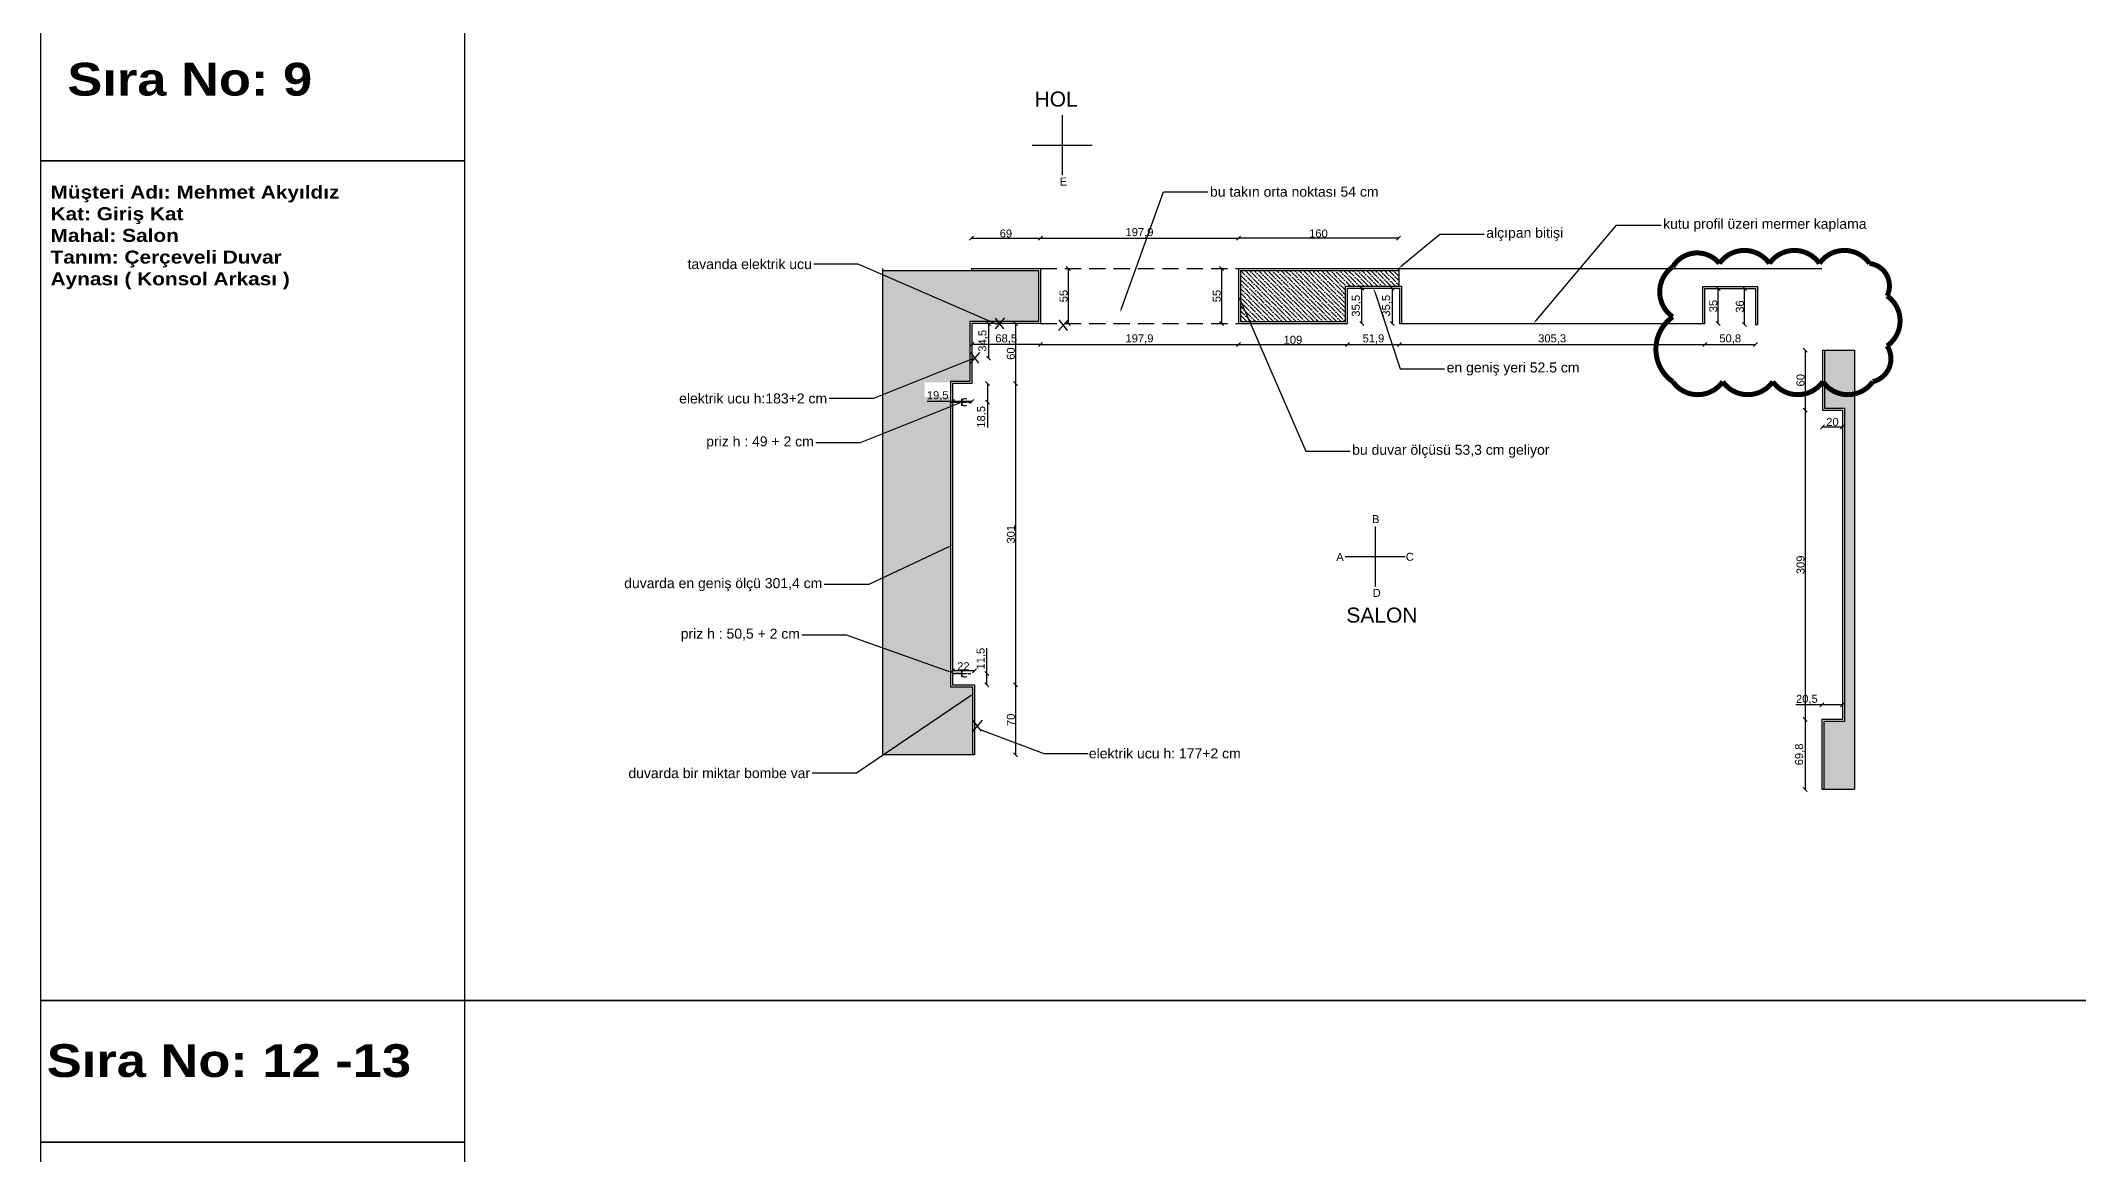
# Model space of a CAD drawing. Header units: millimetres. Extents: x -1860 to 15304, y 307 to 22353.
# Drawn here: x 3092 to 5129, y 12902 to 14015 of the extents above; entities that cross this region are included whole.
import ezdxf
from ezdxf import colors
from ezdxf.entities.mleader import LeaderData, LeaderLine
from ezdxf.math import Vec2, Vec3

# ---------------------------------------------------------------- set-up
doc = ezdxf.new("R2010")
doc.units = ezdxf.units.MM
doc.linetypes.add('( Hidden )', pattern=[0.375, 0.25, -0.125])
doc.linetypes.add('CENTER', pattern=[50.8, 31.75, -6.35, 6.35, -6.35])
doc.layers.add('0_Toner_Axis', color=8, linetype='CENTER')
doc.layers.add('5_Toner_Electrical', color=133, linetype='Continuous')
doc.layers.add('çerçeve', color=40, linetype='Continuous', lineweight=40)
doc.styles.get("Standard").update_dxf_attribs({"font": 'arial.ttf'})
doc.dimstyles.new('ISO-25', dxfattribs={"dimtxt": 8, "dimasz": 3, "dimexe": 1.25, "dimexo": 0.625, "dimtad": 1, "dimtxsty": 'Standard', "dimblk": 'OBLIQUE', "dimcen": 2.5, "dimse1": 1, "dimse2": 1, "dimadec": 0, "dimazin": 0, "dimtfac": 1, "dimtmove": 0, "dimatfit": 3, "dimldrblk": 'OBLIQUE', "dimfxl": 1, "dimarcsym": 0})

# ---------------------------------------------------------------- blocks, each defined once
blk = doc.blocks.new('_Oblique')
at = {"color": 0, "linetype": 'ByBlock', "lineweight": -2}
blk.add_line((-0.5, -0.5), (0.5, 0.5), dxfattribs=at)
blk = doc.blocks.new('*D89')
at = {"color": 1, "lineweight": -2, "transparency": 16777216}
blk.add_line((7272.3, 10343.4), (7341.3, 10343.4), dxfattribs=at)
at = {"layer": 'Defpoints', "color": 0, "transparency": 16777216}
for p in [(7341.3, 10343.4), (7272.3, 10313.1), (7341.3, 10313.1)]:
    blk.add_point(p, dxfattribs=at)
at = {"color": 1, "lineweight": -2, "transparency": 16777216, "xscale": 4, "yscale": 4, "zscale": 4, "rotation": 180}
blk.add_blockref('_Oblique', (7272.3, 10343.4), dxfattribs=at)
at = {"color": 1, "lineweight": -2, "transparency": 16777216, "xscale": 4, "yscale": 4, "zscale": 4}
blk.add_blockref('_Oblique', (7341.3, 10343.4), dxfattribs=at)
at = {"color": 1, "transparency": 16777216, "insert": (7306.8, 10348.1), "char_height": 8, "attachment_point": 5}
blk.add_mtext('69', dxfattribs=at)
blk = doc.blocks.new('*D90')
at = {"color": 1, "lineweight": -2, "transparency": 16777216}
blk.add_line((7369.2, 10313.1), (7369.2, 10258.1), dxfattribs=at)
at = {"layer": 'Defpoints', "color": 0, "transparency": 16777216}
for p in [(7341.3, 10313.1), (7341.3, 10258.1), (7369.2, 10258.1)]:
    blk.add_point(p, dxfattribs=at)
at = {"color": 1, "lineweight": -2, "transparency": 16777216, "xscale": 4, "yscale": 4, "zscale": 4}
for p, rotation in [((7369.2, 10313.1), 90), ((7369.2, 10258.1), 270)]:
    blk.add_blockref('_Oblique', p, dxfattribs=dict(at, rotation=rotation))
at = {"color": 1, "transparency": 16777216, "insert": (7364.5, 10285.6), "char_height": 8, "attachment_point": 5, "rotation": 90}
blk.add_mtext('55', dxfattribs=at)
blk = doc.blocks.new('*D91')
at = {"color": 1, "lineweight": -2, "transparency": 16777216}
blk.add_line((7341.3, 10237.2), (7272.8, 10237.2), dxfattribs=at)
at = {"layer": 'Defpoints', "color": 0, "transparency": 16777216}
for p in [(7272.8, 10258.1), (7341.3, 10258.1), (7272.8, 10237.2)]:
    blk.add_point(p, dxfattribs=at)
at = {"color": 1, "lineweight": -2, "transparency": 16777216, "xscale": 4, "yscale": 4, "zscale": 4, "rotation": 180}
blk.add_blockref('_Oblique', (7272.8, 10237.2), dxfattribs=at)
at = {"color": 1, "lineweight": -2, "transparency": 16777216, "xscale": 4, "yscale": 4, "zscale": 4}
blk.add_blockref('_Oblique', (7341.3, 10237.2), dxfattribs=at)
at = {"color": 1, "transparency": 16777216, "insert": (7307.1, 10242.6), "char_height": 8, "attachment_point": 5}
blk.add_mtext('68,5', dxfattribs=at)
blk = doc.blocks.new('*D92')
at = {"color": 1, "lineweight": -2, "transparency": 16777216}
blk.add_line((7316.5, 10258.1), (7316.5, 10198.1), dxfattribs=at)
at = {"layer": 'Defpoints', "color": 0, "transparency": 16777216}
for p in [(7295.1, 10258.1), (7272.8, 10198.1), (7316.5, 10198.1)]:
    blk.add_point(p, dxfattribs=at)
at = {"color": 1, "lineweight": -2, "transparency": 16777216, "xscale": 4, "yscale": 4, "zscale": 4}
for p, rotation in [((7316.5, 10258.1), 90), ((7316.5, 10198.1), 270)]:
    blk.add_blockref('_Oblique', p, dxfattribs=dict(at, rotation=rotation))
at = {"color": 1, "transparency": 16777216, "insert": (7311.8, 10228.1), "char_height": 8, "attachment_point": 5, "rotation": 90}
blk.add_mtext('60', dxfattribs=at)
blk = doc.blocks.new('*D93')
at = {"color": 1, "lineweight": -2, "transparency": 16777216}
for p, q in [((7253.3, 10180.4), (7228, 10180.4)), ((7272.8, 10180.4), (7253.3, 10180.4))]:
    blk.add_line(p, q, dxfattribs=at)
at = {"layer": 'Defpoints', "color": 0, "transparency": 16777216}
for p in [(7272.8, 10214.6), (7253.3, 10198.1), (7253.3, 10180.4)]:
    blk.add_point(p, dxfattribs=at)
at = {"color": 1, "lineweight": -2, "transparency": 16777216, "xscale": 4, "yscale": 4, "zscale": 4, "rotation": 180}
blk.add_blockref('_Oblique', (7253.3, 10180.4), dxfattribs=at)
at = {"color": 1, "lineweight": -2, "transparency": 16777216, "xscale": 4, "yscale": 4, "zscale": 4}
blk.add_blockref('_Oblique', (7272.8, 10180.4), dxfattribs=at)
at = {"color": 1, "transparency": 16777216, "insert": (7238.6, 10185.8), "char_height": 8, "attachment_point": 5}
blk.add_mtext('19,5', dxfattribs=at)
blk = doc.blocks.new('*D94')
at = {"color": 1, "lineweight": -2, "transparency": 16777216}
blk.add_line((7316.5, 10198.1), (7316.5, 9897.1), dxfattribs=at)
at = {"layer": 'Defpoints', "color": 0, "transparency": 16777216}
for p in [(7275.6, 10198.1), (7253.3, 9897.1), (7316.5, 9897.1)]:
    blk.add_point(p, dxfattribs=at)
at = {"color": 1, "lineweight": -2, "transparency": 16777216, "xscale": 4, "yscale": 4, "zscale": 4}
for p, rotation in [((7316.5, 10198.1), 90), ((7316.5, 9897.1), 270)]:
    blk.add_blockref('_Oblique', p, dxfattribs=dict(at, rotation=rotation))
at = {"color": 1, "transparency": 16777216, "insert": (7311.8, 10047.6), "char_height": 8, "attachment_point": 5, "rotation": 90}
blk.add_mtext('301', dxfattribs=at)
blk = doc.blocks.new('*D95')
at = {"color": 1, "lineweight": -2, "transparency": 16777216}
blk.add_line((7275.3, 9911.1), (7253.3, 9911.1), dxfattribs=at)
at = {"layer": 'Defpoints', "color": 0, "transparency": 16777216}
for p in [(7253.3, 9911.1), (7253.3, 9897.1), (7275.3, 9897.1)]:
    blk.add_point(p, dxfattribs=at)
at = {"color": 1, "lineweight": -2, "transparency": 16777216, "xscale": 4, "yscale": 4, "zscale": 4, "rotation": 180}
blk.add_blockref('_Oblique', (7253.3, 9911.1), dxfattribs=at)
at = {"color": 1, "lineweight": -2, "transparency": 16777216, "xscale": 4, "yscale": 4, "zscale": 4}
blk.add_blockref('_Oblique', (7275.3, 9911.1), dxfattribs=at)
at = {"color": 1, "transparency": 16777216, "insert": (7264.3, 9915.7), "char_height": 8, "attachment_point": 5}
blk.add_mtext('22', dxfattribs=at)
blk = doc.blocks.new('*D96')
at = {"color": 1, "lineweight": -2, "transparency": 16777216}
blk.add_line((7316.5, 9897.1), (7316.5, 9827.1), dxfattribs=at)
at = {"layer": 'Defpoints', "color": 0, "transparency": 16777216}
for p in [(7297.6, 9897.1), (7275.3, 9827.1), (7316.5, 9827.1)]:
    blk.add_point(p, dxfattribs=at)
at = {"color": 1, "lineweight": -2, "transparency": 16777216, "xscale": 4, "yscale": 4, "zscale": 4}
for p, rotation in [((7316.5, 9897.1), 90), ((7316.5, 9827.1), 270)]:
    blk.add_blockref('_Oblique', p, dxfattribs=dict(at, rotation=rotation))
at = {"color": 1, "transparency": 16777216, "insert": (7311.8, 9862.1), "char_height": 8, "attachment_point": 5, "rotation": 90}
blk.add_mtext('70', dxfattribs=at)
blk = doc.blocks.new('*D74')
at = {"color": 1, "lineweight": -2, "transparency": 16777216}
blk.add_line((7699.2, 10343.4), (7539.2, 10343.4), dxfattribs=at)
at = {"layer": 'Defpoints', "color": 0, "transparency": 16777216}
for p in [(7539.2, 10343.4), (7539.2, 10309.3), (7699.2, 10309.3)]:
    blk.add_point(p, dxfattribs=at)
at = {"color": 1, "lineweight": -2, "transparency": 16777216, "xscale": 4, "yscale": 4, "zscale": 4, "rotation": 180}
blk.add_blockref('_Oblique', (7539.2, 10343.4), dxfattribs=at)
at = {"color": 1, "lineweight": -2, "transparency": 16777216, "xscale": 4, "yscale": 4, "zscale": 4}
blk.add_blockref('_Oblique', (7699.2, 10343.4), dxfattribs=at)
at = {"color": 1, "transparency": 16777216, "insert": (7619.2, 10348.1), "char_height": 8, "attachment_point": 5}
blk.add_mtext('160', dxfattribs=at)
blk = doc.blocks.new('*D97')
at = {"color": 1, "lineweight": -2, "transparency": 16777216}
blk.add_line((7522.2, 10313.1), (7522.2, 10258.1), dxfattribs=at)
at = {"layer": 'Defpoints', "color": 0, "transparency": 16777216}
for p in [(7539.2, 10313.1), (7522.2, 10258.1), (7539.2, 10258.1)]:
    blk.add_point(p, dxfattribs=at)
at = {"color": 1, "lineweight": -2, "transparency": 16777216, "xscale": 4, "yscale": 4, "zscale": 4}
for p, rotation in [((7522.2, 10313.1), 90), ((7522.2, 10258.1), 270)]:
    blk.add_blockref('_Oblique', p, dxfattribs=dict(at, rotation=rotation))
at = {"color": 1, "transparency": 16777216, "insert": (7517.5, 10285.6), "char_height": 8, "attachment_point": 5, "rotation": 90}
blk.add_mtext('55', dxfattribs=at)
blk = doc.blocks.new('*D75')
at = {"color": 1, "lineweight": -2, "transparency": 16777216}
blk.add_line((7539.2, 10237.2), (7648.2, 10237.2), dxfattribs=at)
at = {"layer": 'Defpoints', "color": 0, "transparency": 16777216}
for p in [(7539.2, 10283.8), (7648.2, 10283.8), (7648.2, 10237.2)]:
    blk.add_point(p, dxfattribs=at)
at = {"color": 1, "lineweight": -2, "transparency": 16777216, "xscale": 4, "yscale": 4, "zscale": 4, "rotation": 180}
blk.add_blockref('_Oblique', (7539.2, 10237.2), dxfattribs=at)
at = {"color": 1, "lineweight": -2, "transparency": 16777216, "xscale": 4, "yscale": 4, "zscale": 4}
blk.add_blockref('_Oblique', (7648.2, 10237.2), dxfattribs=at)
at = {"color": 1, "transparency": 16777216, "insert": (7593.7, 10241.9), "char_height": 8, "attachment_point": 5}
blk.add_mtext('109', dxfattribs=at)
blk = doc.blocks.new('*D98')
at = {"color": 1, "lineweight": -2, "transparency": 16777216}
blk.add_line((7662.7, 10258.1), (7662.7, 10293.6), dxfattribs=at)
at = {"layer": 'Defpoints', "color": 0, "transparency": 16777216}
for p in [(7648.2, 10293.6), (7662.7, 10293.6), (7648.2, 10258.1)]:
    blk.add_point(p, dxfattribs=at)
at = {"color": 1, "lineweight": -2, "transparency": 16777216, "xscale": 4, "yscale": 4, "zscale": 4}
for p, rotation in [((7662.7, 10293.6), 90), ((7662.7, 10258.1), 270)]:
    blk.add_blockref('_Oblique', p, dxfattribs=dict(at, rotation=rotation))
at = {"color": 1, "transparency": 16777216, "insert": (7657.3, 10275.9), "char_height": 8, "attachment_point": 5, "rotation": 90}
blk.add_mtext('35,5', dxfattribs=at)
blk = doc.blocks.new('*D76')
at = {"color": 1, "lineweight": -2, "transparency": 16777216}
blk.add_line((7648.2, 10237.2), (7700.1, 10237.2), dxfattribs=at)
at = {"layer": 'Defpoints', "color": 0, "transparency": 16777216}
for p in [(7648.2, 10265.7), (7700.1, 10265.7), (7700.1, 10237.2)]:
    blk.add_point(p, dxfattribs=at)
at = {"color": 1, "lineweight": -2, "transparency": 16777216, "xscale": 4, "yscale": 4, "zscale": 4, "rotation": 180}
blk.add_blockref('_Oblique', (7648.2, 10237.2), dxfattribs=at)
at = {"color": 1, "lineweight": -2, "transparency": 16777216, "xscale": 4, "yscale": 4, "zscale": 4}
blk.add_blockref('_Oblique', (7700.1, 10237.2), dxfattribs=at)
at = {"color": 1, "transparency": 16777216, "insert": (7674.2, 10242.6), "char_height": 8, "attachment_point": 5}
blk.add_mtext('51,9', dxfattribs=at)
blk = doc.blocks.new('*D99')
at = {"color": 1, "lineweight": -2, "transparency": 16777216}
blk.add_line((7693, 10293.6), (7693, 10258.1), dxfattribs=at)
at = {"layer": 'Defpoints', "color": 0, "transparency": 16777216}
for p in [(7700.1, 10293.6), (7693, 10258.1), (7700.1, 10258.1)]:
    blk.add_point(p, dxfattribs=at)
at = {"color": 1, "lineweight": -2, "transparency": 16777216, "xscale": 4, "yscale": 4, "zscale": 4}
for p, rotation in [((7693, 10293.6), 90), ((7693, 10258.1), 270)]:
    blk.add_blockref('_Oblique', p, dxfattribs=dict(at, rotation=rotation))
at = {"color": 1, "transparency": 16777216, "insert": (7687.6, 10275.9), "char_height": 8, "attachment_point": 5, "rotation": 90}
blk.add_mtext('35,5', dxfattribs=at)
blk = doc.blocks.new('*D77')
at = {"color": 1, "lineweight": -2, "transparency": 16777216}
blk.add_line((7700.1, 10237.2), (8005.4, 10237.2), dxfattribs=at)
at = {"layer": 'Defpoints', "color": 0, "transparency": 16777216}
for p in [(7700.1, 10283.8), (8005.4, 10283.8), (8005.4, 10237.2)]:
    blk.add_point(p, dxfattribs=at)
at = {"color": 1, "lineweight": -2, "transparency": 16777216, "xscale": 4, "yscale": 4, "zscale": 4, "rotation": 180}
blk.add_blockref('_Oblique', (7700.1, 10237.2), dxfattribs=at)
at = {"color": 1, "lineweight": -2, "transparency": 16777216, "xscale": 4, "yscale": 4, "zscale": 4}
blk.add_blockref('_Oblique', (8005.4, 10237.2), dxfattribs=at)
at = {"color": 1, "transparency": 16777216, "insert": (7852.8, 10242.6), "char_height": 8, "attachment_point": 5}
blk.add_mtext('305,3', dxfattribs=at)
blk = doc.blocks.new('*D78')
at = {"color": 1, "lineweight": -2, "transparency": 16777216}
blk.add_line((8005.4, 10237.2), (8056.2, 10237.2), dxfattribs=at)
at = {"layer": 'Defpoints', "color": 0, "transparency": 16777216}
for p in [(8005.4, 10283.8), (8056.2, 10282.8), (8056.2, 10237.2)]:
    blk.add_point(p, dxfattribs=at)
at = {"color": 1, "lineweight": -2, "transparency": 16777216, "xscale": 4, "yscale": 4, "zscale": 4, "rotation": 180}
blk.add_blockref('_Oblique', (8005.4, 10237.2), dxfattribs=at)
at = {"color": 1, "lineweight": -2, "transparency": 16777216, "xscale": 4, "yscale": 4, "zscale": 4}
blk.add_blockref('_Oblique', (8056.2, 10237.2), dxfattribs=at)
at = {"color": 1, "transparency": 16777216, "insert": (8030.8, 10242.6), "char_height": 8, "attachment_point": 5}
blk.add_mtext('50,8', dxfattribs=at)
blk = doc.blocks.new('*D100')
at = {"color": 1, "lineweight": -2, "transparency": 16777216}
blk.add_line((8018.6, 10258.1), (8018.6, 10293.1), dxfattribs=at)
at = {"layer": 'Defpoints', "color": 0, "transparency": 16777216}
for p in [(8005.4, 10293.1), (8018.6, 10293.1), (8005.4, 10258.1)]:
    blk.add_point(p, dxfattribs=at)
at = {"color": 1, "lineweight": -2, "transparency": 16777216, "xscale": 4, "yscale": 4, "zscale": 4}
for p, rotation in [((8018.6, 10293.1), 90), ((8018.6, 10258.1), 270)]:
    blk.add_blockref('_Oblique', p, dxfattribs=dict(at, rotation=rotation))
at = {"color": 1, "transparency": 16777216, "insert": (8013.9, 10275.6), "char_height": 8, "attachment_point": 5, "rotation": 90}
blk.add_mtext('35', dxfattribs=at)
blk = doc.blocks.new('*D101')
at = {"color": 1, "lineweight": -2, "transparency": 16777216}
blk.add_line((8045.2, 10257.1), (8045.2, 10293.1), dxfattribs=at)
at = {"layer": 'Defpoints', "color": 0, "transparency": 16777216}
for p in [(8045.2, 10293.1), (8056.2, 10293.1), (8056.2, 10257.1)]:
    blk.add_point(p, dxfattribs=at)
at = {"color": 1, "lineweight": -2, "transparency": 16777216, "xscale": 4, "yscale": 4, "zscale": 4}
for p, rotation in [((8045.2, 10293.1), 90), ((8045.2, 10257.1), 270)]:
    blk.add_blockref('_Oblique', p, dxfattribs=dict(at, rotation=rotation))
at = {"color": 1, "transparency": 16777216, "insert": (8040.4, 10275.1), "char_height": 8, "attachment_point": 5, "rotation": 90}
blk.add_mtext('36', dxfattribs=at)
blk = doc.blocks.new('*D82')
at = {"color": 1, "lineweight": -2, "transparency": 16777216}
blk.add_line((8105.8, 10231.5), (8105.8, 10171.5), dxfattribs=at)
at = {"layer": 'Defpoints', "color": 0, "transparency": 16777216}
for p in [(8123, 10231.5), (8105.8, 10171.5), (8123, 10171.5)]:
    blk.add_point(p, dxfattribs=at)
at = {"color": 1, "lineweight": -2, "transparency": 16777216, "xscale": 4, "yscale": 4, "zscale": 4}
for p, rotation in [((8105.8, 10231.5), 90), ((8105.8, 10171.5), 270)]:
    blk.add_blockref('_Oblique', p, dxfattribs=dict(at, rotation=rotation))
at = {"color": 1, "transparency": 16777216, "insert": (8101.1, 10201.5), "char_height": 8, "attachment_point": 5, "rotation": 90}
blk.add_mtext('60', dxfattribs=at)
blk = doc.blocks.new('*D83')
at = {"color": 1, "lineweight": -2, "transparency": 16777216}
blk.add_line((8105.8, 10171.5), (8105.8, 9862.5), dxfattribs=at)
at = {"layer": 'Defpoints', "color": 0, "transparency": 16777216}
for p in [(8123, 10171.5), (8105.8, 9862.5), (8122.5, 9862.5)]:
    blk.add_point(p, dxfattribs=at)
at = {"color": 1, "lineweight": -2, "transparency": 16777216, "xscale": 4, "yscale": 4, "zscale": 4}
for p, rotation in [((8105.8, 10171.5), 90), ((8105.8, 9862.5), 270)]:
    blk.add_blockref('_Oblique', p, dxfattribs=dict(at, rotation=rotation))
at = {"color": 1, "transparency": 16777216, "insert": (8101.1, 10017), "char_height": 8, "attachment_point": 5, "rotation": 90}
blk.add_mtext('309', dxfattribs=at)
blk = doc.blocks.new('*D84')
at = {"color": 1, "lineweight": -2, "transparency": 16777216}
blk.add_line((8105.8, 9862.5), (8105.8, 9792.7), dxfattribs=at)
at = {"layer": 'Defpoints', "color": 0, "transparency": 16777216}
for p in [(8122.5, 9862.5), (8105.8, 9792.7), (8122.5, 9792.7)]:
    blk.add_point(p, dxfattribs=at)
at = {"color": 1, "lineweight": -2, "transparency": 16777216, "xscale": 4, "yscale": 4, "zscale": 4}
for p, rotation in [((8105.8, 9862.5), 90), ((8105.8, 9792.7), 270)]:
    blk.add_blockref('_Oblique', p, dxfattribs=dict(at, rotation=rotation))
at = {"color": 1, "transparency": 16777216, "insert": (8100.4, 9827.6), "char_height": 8, "attachment_point": 5, "rotation": 90}
blk.add_mtext('69,8', dxfattribs=at)
blk = doc.blocks.new('*D85')
at = {"color": 1, "lineweight": -2, "transparency": 16777216}
blk.add_line((7341.3, 10237.2), (7539.2, 10237.2), dxfattribs=at)
at = {"layer": 'Defpoints', "color": 0, "transparency": 16777216}
for p in [(7341.3, 10260.1), (7539.2, 10260.1), (7539.2, 10237.2)]:
    blk.add_point(p, dxfattribs=at)
at = {"color": 1, "lineweight": -2, "transparency": 16777216, "xscale": 4, "yscale": 4, "zscale": 4, "rotation": 180}
blk.add_blockref('_Oblique', (7341.3, 10237.2), dxfattribs=at)
at = {"color": 1, "lineweight": -2, "transparency": 16777216, "xscale": 4, "yscale": 4, "zscale": 4}
blk.add_blockref('_Oblique', (7539.2, 10237.2), dxfattribs=at)
at = {"color": 1, "transparency": 16777216, "insert": (7440.3, 10242.6), "char_height": 8, "attachment_point": 5}
blk.add_mtext('197,9', dxfattribs=at)
blk = doc.blocks.new('*D86')
at = {"color": 1, "lineweight": -2, "transparency": 16777216}
blk.add_line((7341.3, 10343.4), (7539.2, 10343.4), dxfattribs=at)
at = {"layer": 'Defpoints', "color": 0, "transparency": 16777216}
for p in [(7539.2, 10343.4), (7341.3, 10313.1), (7539.2, 10313.1)]:
    blk.add_point(p, dxfattribs=at)
at = {"color": 1, "lineweight": -2, "transparency": 16777216, "xscale": 4, "yscale": 4, "zscale": 4, "rotation": 180}
blk.add_blockref('_Oblique', (7341.3, 10343.4), dxfattribs=at)
at = {"color": 1, "lineweight": -2, "transparency": 16777216, "xscale": 4, "yscale": 4, "zscale": 4}
blk.add_blockref('_Oblique', (7539.2, 10343.4), dxfattribs=at)
at = {"color": 1, "transparency": 16777216, "insert": (7440.3, 10348.8), "char_height": 8, "attachment_point": 5}
blk.add_mtext('197,9', dxfattribs=at)
blk = doc.blocks.new('*D87')
at = {"color": 1, "lineweight": -2, "transparency": 16777216}
blk.add_line((8123, 10155.1), (8143, 10155.1), dxfattribs=at)
at = {"layer": 'Defpoints', "color": 0, "transparency": 16777216}
for p in [(8123, 10171.5), (8143, 10171.5), (8143, 10155.1)]:
    blk.add_point(p, dxfattribs=at)
at = {"color": 1, "lineweight": -2, "transparency": 16777216, "xscale": 4, "yscale": 4, "zscale": 4, "rotation": 180}
blk.add_blockref('_Oblique', (8123, 10155.1), dxfattribs=at)
at = {"color": 1, "lineweight": -2, "transparency": 16777216, "xscale": 4, "yscale": 4, "zscale": 4}
blk.add_blockref('_Oblique', (8143, 10155.1), dxfattribs=at)
at = {"color": 1, "transparency": 16777216, "insert": (8133, 10159.8), "char_height": 8, "attachment_point": 5}
blk.add_mtext('20', dxfattribs=at)
blk = doc.blocks.new('*D88')
at = {"color": 1, "lineweight": -2, "transparency": 16777216}
for p, q in [((8122.5, 9877), (8096.3, 9877)), ((8143, 9877), (8122.5, 9877))]:
    blk.add_line(p, q, dxfattribs=at)
at = {"layer": 'Defpoints', "color": 0, "transparency": 16777216}
for p in [(8122.5, 9877), (8122.5, 9862.5), (8143, 9862.5)]:
    blk.add_point(p, dxfattribs=at)
at = {"color": 1, "lineweight": -2, "transparency": 16777216, "xscale": 4, "yscale": 4, "zscale": 4, "rotation": 180}
blk.add_blockref('_Oblique', (8122.5, 9877), dxfattribs=at)
at = {"color": 1, "lineweight": -2, "transparency": 16777216, "xscale": 4, "yscale": 4, "zscale": 4}
blk.add_blockref('_Oblique', (8143, 9877), dxfattribs=at)
at = {"color": 1, "transparency": 16777216, "insert": (8107.4, 9882.4), "char_height": 8, "attachment_point": 5}
blk.add_mtext('20,5', dxfattribs=at)
blk = doc.blocks.new('*D79')
at = {"color": 1, "lineweight": -2, "transparency": 16777216}
for p, q in [((7287.6, 9908.6), (7287.6, 9933.9)), ((7287.6, 9897.1), (7287.6, 9908.6))]:
    blk.add_line(p, q, dxfattribs=at)
at = {"layer": 'Defpoints', "color": 0, "transparency": 16777216}
for p in [(7253.3, 9908.6), (7287.6, 9908.6), (7253.3, 9897.1)]:
    blk.add_point(p, dxfattribs=at)
at = {"color": 1, "lineweight": -2, "transparency": 16777216, "xscale": 4, "yscale": 4, "zscale": 4}
for p, rotation in [((7287.6, 9908.6), 90), ((7287.6, 9897.1), 270)]:
    blk.add_blockref('_Oblique', p, dxfattribs=dict(at, rotation=rotation))
at = {"color": 1, "transparency": 16777216, "insert": (7282.2, 9923.3), "char_height": 8, "attachment_point": 5, "rotation": 90}
blk.add_mtext('11,5', dxfattribs=at)
blk = doc.blocks.new('*D80')
at = {"color": 1, "lineweight": -2, "transparency": 16777216}
for p, q in [((7288.3, 10198.1), (7288.3, 10179.6)), ((7288.3, 10179.6), (7288.3, 10154.3))]:
    blk.add_line(p, q, dxfattribs=at)
at = {"layer": 'Defpoints', "color": 0, "transparency": 16777216}
for p in [(7253.3, 10198.1), (7253.3, 10179.6), (7288.3, 10179.6)]:
    blk.add_point(p, dxfattribs=at)
at = {"color": 1, "lineweight": -2, "transparency": 16777216, "xscale": 4, "yscale": 4, "zscale": 4}
for p, rotation in [((7288.3, 10198.1), 90), ((7288.3, 10179.6), 270)]:
    blk.add_blockref('_Oblique', p, dxfattribs=dict(at, rotation=rotation))
at = {"color": 1, "transparency": 16777216, "insert": (7282.8, 10164.9), "char_height": 8, "attachment_point": 5, "rotation": 90}
blk.add_mtext('18,5', dxfattribs=at)
blk = doc.blocks.new('A$C250070FD')
at = {"color": 244, "true_color": 0x991b1e}
for p, q in [((7.8, 8.8), (-1.7, -2)), ((-1.5, 8.6), (6.8, -2))]:
    blk.add_line(p, q, dxfattribs=at)
blk = doc.blocks.new('*D81')
at = {"color": 1, "lineweight": -2, "transparency": 16777216}
blk.add_line((7289.4, 10258.1), (7289.4, 10223.6), dxfattribs=at)
at = {"layer": 'Defpoints', "color": 0, "transparency": 16777216}
for p in [(7272.8, 10258.1), (7275.5, 10223.6), (7289.4, 10223.6)]:
    blk.add_point(p, dxfattribs=at)
at = {"color": 1, "lineweight": -2, "transparency": 16777216, "xscale": 4, "yscale": 4, "zscale": 4}
for p, rotation in [((7289.4, 10258.1), 90), ((7289.4, 10223.6), 270)]:
    blk.add_blockref('_Oblique', p, dxfattribs=dict(at, rotation=rotation))
at = {"color": 1, "transparency": 16777216, "insert": (7284, 10240.9), "char_height": 8, "attachment_point": 5, "rotation": 90}
blk.add_mtext('34,5', dxfattribs=at)
blk = doc.blocks.new('A$C5399117F')
at = {"layer": '0_Toner_Axis', "ltscale": 0.1}
blk.add_lwpolyline([(3.5, 18.8), (3.5, 0)], dxfattribs=at)
at = {"layer": '5_Toner_Electrical'}
for p, q in [((7, 9.9), (0, 9.9)), ((3.5, 9.9), (3.5, 16.9))]:
    blk.add_line(p, q, dxfattribs=at)
blk.add_arc((3.5, 6.4), 3.53, 326.7114, 213.2886, dxfattribs=at)
blk = doc.blocks.new('salon')
at = {"true_color": 0x636466, "transparency": 33554687}
h = blk.add_hatch(dxfattribs=at)
h.set_pattern_fill('ANSI36', color=251, angle=270)
h.set_pattern_definition([(315, (159.5013, 906.8567), (6.1739261, -1.683798), [7.9375, -1.5875, 0, -1.5875])])
h.paths.add_polyline_path([(7183.313, 9827.105), (7183.313, 10097.235), (7213.257, 10097.235), (7251.313, 10050.084), (7251.313, 9895.105), (7273.313, 9895.105), (7273.313, 9827.105)])
h.paths.add_polyline_path([(7251.313, 10200.105), (7270.813, 10200.105), (7270.813, 10260.105), (7339.313, 10260.105), (7339.313, 10311.105), (7183.313, 10311.105), (7183.313, 10097.235), (7213.257, 10097.235), (7251.313, 10050.084)])
h.paths.add_polyline_path([(7225.768, 10184.763), (7251.52, 10184.763), (7251.135, 10199.396), (7225.383, 10199.396)], flags=16)
h = blk.add_hatch(dxfattribs=at)
h.set_pattern_fill('ANSI36', color=251, angle=270)
h.set_pattern_definition([(315, (-85.1208, 4853.13), (6.1739261, -1.683798), [7.9375, -1.5875, 0, -1.5875])])
h.paths.add_polyline_path([(7646.213, 10295.605), (7699.551, 10295.605), (7699.551, 10311.105), (7541.213, 10311.105), (7541.213, 10280.994), (7550.272, 10260.105), (7646.213, 10260.105)])
h.paths.add_polyline_path([(7541.213, 10280.994), (7541.213, 10260.105), (7550.272, 10260.105)], flags=17)
h = blk.add_hatch(dxfattribs=at)
h.set_pattern_fill('ANSI36', color=251, angle=270)
h.set_pattern_definition([(315, (-44.2658, 1990.87), (6.1739261, -1.683798), [7.9375, -1.5875, 0, -1.5875])])
h.paths.add_polyline_path([(8154.985, 10231.541), (8124.985, 10231.541), (8124.985, 10197.948, 0.27971623), (8154.985, 10187.802)])
h.paths.add_polyline_path([(8154.985, 10187.802, -0.27971623), (8124.985, 10197.948), (8124.985, 10173.541), (8144.985, 10173.541), (8144.985, 9860.541), (8124.485, 9860.541), (8124.485, 9792.741), (8154.985, 9792.741)])
for p, q in [((7362.996, 10466.361), (7362.996, 10406.361)), ((7332.996, 10436.361), (7392.996, 10436.361)), ((7183.313, 10313.105), (7183.313, 9827.105)), ((7183.313, 10311.105), (7339.313, 10311.105)), ((7272.313, 10313.105), (7341.313, 10313.105)), ((7272.313, 10313.105), (7272.313, 10311.105)), ((7339.313, 10311.105), (7339.313, 10260.105)), ((7341.313, 10313.105), (7341.313, 10258.105)), ((7539.213, 10313.105), (7539.213, 10258.105)), ((7539.213, 10313.105), (7699.213, 10313.105)), ((7541.213, 10311.105), (7541.213, 10260.105)), ((7541.213, 10311.105), (7699.213, 10311.105)), ((7699.213, 10313.105), (7699.213, 10311.105)), ((7699.551, 10313.105), (7699.551, 10295.605)), ((7699.551, 10313.105), (8122.503, 10313.105)), ((7646.213, 10260.105), (7646.213, 10295.605)), ((7646.213, 10295.605), (7702.113, 10295.605)), ((7648.213, 10258.105), (7648.213, 10293.605)), ((7648.213, 10293.605), (7700.113, 10293.605)), ((7700.113, 10293.605), (7700.113, 10258.105)), ((7702.113, 10295.605), (7702.113, 10258.105)), ((8003.413, 10258.105), (8003.413, 10295.105)), ((8003.413, 10295.105), (8058.213, 10295.105)), ((8005.413, 10258.105), (8005.413, 10293.105)), ((8005.413, 10293.105), (8056.213, 10293.105)), ((8056.213, 10293.105), (8056.213, 10257.105)), ((8058.213, 10295.105), (8058.213, 10257.105)), ((7339.313, 10260.105), (7270.813, 10260.105)), ((7270.813, 10260.105), (7270.813, 10200.105)), ((7341.313, 10258.105), (7272.813, 10258.105)), ((7272.813, 10258.105), (7272.813, 10198.105)), ((7539.213, 10258.105), (7648.213, 10258.105)), ((7541.213, 10260.105), (7646.213, 10260.105)), ((7700.113, 10258.105), (8005.413, 10258.105)), ((8056.213, 10257.105), (8058.213, 10257.105)), ((8122.985, 10231.541), (8122.985, 10171.541)), ((8122.985, 10231.541), (8154.985, 10231.541)), ((8124.985, 10231.541), (8124.985, 10173.541)), ((8154.985, 10231.541), (8154.985, 9792.741)), ((7270.813, 10200.105), (7251.313, 10200.105)), ((7251.313, 10200.105), (7251.313, 9895.105)), ((7272.813, 10198.105), (7253.313, 10198.105)), ((7253.313, 10198.105), (7253.313, 9897.105)), ((8122.985, 10171.541), (8142.985, 10171.541)), ((8124.985, 10173.541), (8144.985, 10173.541)), ((8142.985, 10171.541), (8142.985, 9862.541)), ((8144.985, 10173.541), (8144.985, 9860.541)), ((7675.862, 10055.352), (7675.862, 9995.352)), ((7645.862, 10025.352), (7705.862, 10025.352)), ((7251.313, 9895.105), (7273.313, 9895.105)), ((7253.313, 9897.105), (7275.313, 9897.105)), ((7273.313, 9895.105), (7273.313, 9827.105)), ((7275.313, 9897.105), (7275.313, 9827.105)), ((8142.985, 9862.541), (8122.485, 9862.541)), ((8122.485, 9862.541), (8122.485, 9792.741)), ((8144.985, 9860.541), (8124.485, 9860.541)), ((8124.485, 9860.541), (8124.485, 9792.741)), ((7275.313, 9827.105), (7183.313, 9827.105)), ((8122.485, 9792.741), (8154.985, 9792.741))]:
    blk.add_line(p, q)
at = {"linetype": '( Hidden )', "ltscale": 65}
for p, q in [((7341.313, 10313.105), (7539.213, 10313.105)), ((7341.313, 10258.105), (7539.213, 10258.105))]:
    blk.add_line(p, q, dxfattribs=at)
at = {"const_width": 5}
blk.add_lwpolyline([(7973.344, 10200.085, 0.52056705), (8023.344, 10200.085, 0.52056705), (8073.344, 10200.085, 0.52056705), (8123.344, 10200.085, 0.52056705), (8173.344, 10200.085, 0.52056705), (8187.591, 10235.837, 0.52056705), (8187.591, 10285.837, 0.52056705), (8169.965, 10318.211, 0.52056705), (8119.965, 10318.211, 0.52056705), (8069.965, 10318.211, 0.52056705), (8019.965, 10318.211, 0.52056705), (7973.344, 10314.832, 0.52056705), (7973.344, 10264.832, 0.52056705)], format="xyb", close=True, dxfattribs=at)
at = {"color": 219, "true_color": 0x642165}
for p in [(7297.671, 10254.955), (7361.173, 10253.122), (7272.775, 10220.455), (7275.35, 9852.955)]:
    blk.add_blockref('A$C250070FD', p, dxfattribs=at)
at = {"rotation": 90}
for p in [(7272.159, 10176.077), (7272.159, 9905.077)]:
    blk.add_blockref('A$C5399117F', p, dxfattribs=at)
at = {"color": 1, "attachment_point": 1}
for s, insert, char_height, width in [('HOL', (7335.47, 10489.986), 15, 172.09561), ('E', (7360.529, 10403.987), 8, 7.00485), ('B', (7672.75, 10066.763), 8, 7.00485), ('A', (7637.04, 10028.903), 8, 7.00485), ('C', (7706.523, 10029.118), 8, 7.00485), ('D', (7673.395, 9992.978), 8, 7.00485), ('SALON', (7647.109, 9974.346), 15, 172.09561)]:
    blk.add_mtext(s, dxfattribs=dict(at, insert=insert, char_height=char_height, width=width))
for base, p1, p2, picture, middle in [((7341.313, 10343.415), (7272.313, 10313.105), (7341.313, 10313.105), '*D89', (7306.813, 10348.125)), ((7539.213, 10343.415), (7341.313, 10313.105), (7539.213, 10313.105), '*D86', (7440.263, 10348.848)), ((7539.213, 10343.415), (7699.213, 10309.295), (7539.213, 10309.295), '*D74', (7619.213, 10348.125)), ((7648.213, 10237.2), (7539.213, 10283.817), (7648.213, 10283.817), '*D75', (7593.713, 10241.909)), ((7700.113, 10237.2), (7648.213, 10265.716), (7700.113, 10265.716), '*D76', (7674.163, 10242.633)), ((8005.413, 10237.2), (7700.113, 10283.817), (8005.413, 10283.817), '*D77', (7852.763, 10242.633)), ((7272.813, 10237.2), (7341.313, 10258.105), (7272.813, 10258.105), '*D91', (7307.063, 10242.633)), ((7539.213, 10237.2), (7341.313, 10260.105), (7539.213, 10260.105), '*D85', (7440.263, 10242.633)), ((7253.313, 10180.368), (7272.813, 10214.571), (7253.313, 10198.105), '*D93', (7238.644, 10185.8)), ((8142.985, 10155.135), (8122.985, 10171.541), (8142.985, 10171.541), '*D87', (8132.985, 10159.845)), ((7253.313, 9911.102), (7275.313, 9897.105), (7253.313, 9897.105), '*D95', (7264.313, 9915.743)), ((8122.485, 9876.953), (8142.985, 9862.541), (8122.485, 9862.541), '*D88', (8107.372, 9882.386))]:
    dim = blk.add_linear_dim(base=base, p1=p1, p2=p2, dimstyle='ISO-25')
    dim.commit()
    dim.dimension.update_dxf_attribs({"geometry": picture, "text_midpoint": middle})
for base, p1, p2, picture, middle in [((7369.181, 10258.105), (7341.313, 10313.105), (7341.313, 10258.105), '*D90', (7364.488, 10285.605)), ((7522.232, 10258.105), (7539.213, 10313.105), (7539.213, 10258.105), '*D97', (7517.539, 10285.605)), ((7662.699, 10293.605), (7648.213, 10258.105), (7648.213, 10293.605), '*D98', (7657.267, 10275.855)), ((7693.026, 10258.105), (7700.113, 10293.605), (7700.113, 10258.105), '*D99', (7687.594, 10275.855)), ((8018.619, 10293.105), (8005.413, 10258.105), (8005.413, 10293.105), '*D100', (8013.906, 10275.605)), ((8045.157, 10293.105), (8056.213, 10257.105), (8056.213, 10293.105), '*D101', (8040.445, 10275.105)), ((7316.538, 10198.105), (7295.129, 10258.105), (7272.813, 10198.105), '*D92', (7311.828, 10228.105)), ((7289.429, 10223.605), (7272.813, 10258.105), (7275.495, 10223.605), '*D81', (7283.997, 10240.855)), ((8105.784, 10171.541), (8122.985, 10231.541), (8122.985, 10171.541), '*D82', (8101.075, 10201.541)), ((7316.538, 9897.105), (7275.629, 10198.105), (7253.313, 9897.105), '*D94', (7311.826, 10047.605)), ((7288.275, 10179.605), (7253.313, 10198.105), (7253.313, 10179.605), '*D80', (7282.843, 10164.937)), ((7287.623, 9908.605), (7253.313, 9897.105), (7253.313, 9908.605), '*D79', (7282.19, 9923.274)), ((7316.538, 9827.105), (7297.629, 9897.105), (7275.313, 9827.105), '*D96', (7311.828, 9862.105))]:
    dim = blk.add_linear_dim(base=base, p1=p1, p2=p2, angle=90, dimstyle='ISO-25')
    dim.commit()
    dim.dimension.update_dxf_attribs({"geometry": picture, "text_midpoint": middle})
dim = blk.add_linear_dim(base=(8056.213, 10237.2), p1=(8005.413, 10283.817), p2=(8056.213, 10282.817), dimstyle='ISO-25', override={"dimtmove": 1})
dim.commit()
dim.dimension.update_dxf_attribs({"geometry": '*D78', "text_midpoint": (8030.813, 10242.633)})
for base, p1, p2, picture, middle in [((8105.784, 9862.541), (8122.985, 10171.541), (8122.485, 9862.541), '*D83', (8101.072, 10017.041)), ((8105.784, 9792.741), (8122.485, 9862.541), (8122.485, 9792.741), '*D84', (8100.351, 9827.641))]:
    dim = blk.add_linear_dim(base=base, p1=p1, p2=p2, angle=90, dimstyle='ISO-25', override={"dimtmove": 1})
    dim.commit()
    dim.dimension.update_dxf_attribs({"geometry": picture, "text_midpoint": middle})
at = {"color": 6}
ml = blk.add_multileader_mtext('Standard', dxfattribs=at)
ml.set_content('bu takın orta noktası 54 cm ', color=6)
ml.set_leader_properties()
ml.build(insert=Vec2(0, 0))
ml.multileader.update_dxf_attribs({"dogleg_length": 44.448})
ctx = ml.context
ctx.base_point, ctx.char_height, ctx.plane_origin = Vec3(7508.795, 10389.794), 10, Vec3(7420.992, 10269.325)
notes = []
notes.append((ctx, [(0, (1, 1, 0), (7464.347, 10389.794), (1, 0), 44.448, [(0, [(7420.992, 10269.325)], 0, [])])]))
ctx.mtext.insert, ctx.mtext.flow_direction = Vec3(7510.795, 10394.879), 5
ml = blk.add_multileader_mtext('Standard', dxfattribs=at)
ml.set_content('alçıpan bitişi', color=6)
ml.set_leader_properties()
ml.build(insert=Vec2(0, 0))
ml.multileader.update_dxf_attribs({"dogleg_length": 44.448})
ctx = ml.context
ctx.base_point, ctx.char_height, ctx.plane_origin = Vec3(7784.953, 10347.456), 10, Vec3(7699.191, 10313.105)
notes.append((ctx, [(0, (1, 1, 0), (7740.505, 10347.456), (1, 0), 44.448, [(0, [(7699.191, 10313.105)], 0, [])])]))
ctx.mtext.insert, ctx.mtext.flow_direction = Vec3(7786.953, 10353.844), 5
ml = blk.add_multileader_mtext('Standard', dxfattribs=at)
ml.set_content('kutu profil üzeri mermer kaplama', color=6)
ml.set_leader_properties()
ml.build(insert=Vec2(0, 0))
ml.multileader.update_dxf_attribs({"dogleg_length": 44.448})
ctx = ml.context
ctx.base_point, ctx.char_height, ctx.plane_origin = Vec3(7961.678, 10356.439), 10, Vec3(7834.106, 10258.105)
notes.append((ctx, [(0, (1, 1, 0), (7917.23, 10356.439), (1, 0), 44.448, [(0, [(7834.106, 10258.105)], 0, [])])]))
ctx.mtext.insert, ctx.mtext.flow_direction = Vec3(7963.678, 10362.827), 5
ml = blk.add_multileader_mtext('Standard', dxfattribs=at)
ml.set_content('tavanda elektrik ucu', color=6)
ml.set_leader_properties()
ml.build(insert=Vec2(0, 0))
ml.multileader.update_dxf_attribs({"dogleg_length": 44.448})
ctx = ml.context
ctx.base_point, ctx.char_height, ctx.plane_origin = Vec3(6987.821, 10317.484), 10, Vec3(7299.567, 10256.626)
ctx.text_align_type = 2
notes.append((ctx, [(0, (1, 1, 0), (7159.27, 10317.484), (-1, 0), 44.448, [(0, [(7299.567, 10256.626)], 0, [])])]))
ctx.mtext.insert, ctx.mtext.alignment, ctx.mtext.flow_direction = Vec3(7112.822, 10322.565), 3, 5
ml = blk.add_multileader_mtext('Standard', dxfattribs=at)
ml.set_content('bu duvar ölçüsü 53,3 cm geliyor', color=6)
ml.set_leader_properties()
ml.build(insert=Vec2(0, 0))
ml.multileader.update_dxf_attribs({"dogleg_length": 44.448})
ctx = ml.context
ctx.base_point, ctx.char_height, ctx.plane_origin = Vec3(7650.907, 10130.557), 10, Vec3(7539.213, 10285.605)
notes.append((ctx, [(0, (1, 1, 0), (7606.459, 10130.557), (1, 0), 44.448, [(0, [(7539.213, 10285.605)], 0, [])])]))
ctx.mtext.insert, ctx.mtext.flow_direction = Vec3(7652.907, 10137.027), 5
ml = blk.add_multileader_mtext('Standard', dxfattribs=at)
ml.set_content('en geniş yeri 52.5 cm', color=6)
ml.set_leader_properties()
ml.build(insert=Vec2(0, 0))
ml.multileader.update_dxf_attribs({"dogleg_length": 44.448})
ctx = ml.context
ctx.base_point, ctx.char_height, ctx.plane_origin = Vec3(7745.372, 10212.797), 10, Vec3(7674.163, 10293.605)
notes.append((ctx, [(0, (1, 1, 0), (7700.924, 10212.797), (1, 0), 44.448, [(0, [(7674.163, 10293.605)], 0, [])])]))
ctx.mtext.insert, ctx.mtext.flow_direction = Vec3(7747.372, 10219.267), 5
ml = blk.add_multileader_mtext('Standard', dxfattribs=at)
ml.set_content('elektrik ucu h:183+2 cm', color=6)
ml.set_leader_properties()
ml.build(insert=Vec2(0, 0))
ml.multileader.update_dxf_attribs({"dogleg_length": 44.448})
ctx = ml.context
ctx.base_point, ctx.char_height, ctx.plane_origin = Vec3(6979.586, 10183.234), 10, Vec3(7276.36, 10223.996)
ctx.text_align_type = 2
notes.append((ctx, [(0, (1, 1, 0), (7174.548, 10183.234), (-1, 0), 44.448, [(0, [(7276.36, 10223.996)], 0, [])])]))
ctx.mtext.insert, ctx.mtext.alignment, ctx.mtext.flow_direction = Vec3(7128.1, 10188.323), 3, 5
ml = blk.add_multileader_mtext('Standard', dxfattribs=at)
ml.set_content('priz h : 49 + 2 cm', color=6)
ml.set_leader_properties()
ml.build(insert=Vec2(0, 0))
ml.multileader.update_dxf_attribs({"dogleg_length": 44.448})
ctx = ml.context
ctx.base_point, ctx.char_height, ctx.plane_origin = Vec3(7007.078, 10139.007), 10, Vec3(7263.054, 10179.768)
ctx.text_align_type = 2
notes.append((ctx, [(0, (1, 1, 0), (7161.243, 10139.007), (-1, 0), 44.448, [(0, [(7263.054, 10179.768)], 0, [])])]))
ctx.mtext.insert, ctx.mtext.alignment, ctx.mtext.flow_direction = Vec3(7114.795, 10145.395), 3, 5
ml = blk.add_multileader_mtext('Standard', dxfattribs=at)
ml.set_content('duvarda en geniş ölçü 301,4 cm', color=6)
ml.set_leader_properties()
ml.build(insert=Vec2(0, 0))
ml.multileader.update_dxf_attribs({"dogleg_length": 44.448})
ctx = ml.context
ctx.base_point, ctx.char_height, ctx.plane_origin = Vec3(6924.616, 9997.266), 10, Vec3(7213.313, 10081.487)
ctx.text_align_type = 2
notes.append((ctx, [(0, (1, 1, 0), (7169.722, 9997.266), (-1, 0), 44.448, [(0, [(7253.313, 10036.736)], 0, [])])]))
ctx.mtext.insert, ctx.mtext.alignment, ctx.mtext.flow_direction = Vec3(7123.274, 10003.736), 3, 5
ml = blk.add_multileader_mtext('Standard', dxfattribs=at)
ml.set_content('priz h : 50,5 + 2 cm', color=6)
ml.set_leader_properties()
ml.build(insert=Vec2(0, 0))
ml.multileader.update_dxf_attribs({"dogleg_length": 44.448})
ctx = ml.context
ctx.base_point, ctx.char_height, ctx.plane_origin = Vec3(6981.563, 9946.87), 10, Vec3(7235.313, 9933.368)
ctx.text_align_type = 2
notes.append((ctx, [(0, (1, 1, 0), (7147.378, 9946.87), (-1, 0), 44.448, [(0, [(7255.236, 9908.607)], 0, [])])]))
ctx.mtext.insert, ctx.mtext.alignment, ctx.mtext.flow_direction = Vec3(7100.93, 9953.258), 3, 5
ml = blk.add_multileader_mtext('Standard', dxfattribs=at)
ml.set_content('duvarda bir miktar bombe var', color=6)
ml.set_leader_properties()
ml.build(insert=Vec2(0, 0))
ml.multileader.update_dxf_attribs({"dogleg_length": 44.448})
ctx = ml.context
ctx.base_point, ctx.char_height, ctx.plane_origin = Vec3(6927.726, 9808.836), 10, Vec3(7275.313, 9888.617)
ctx.text_align_type = 2
notes.append((ctx, [(0, (1, 1, 0), (7157.572, 9808.836), (-1, 0), 44.448, [(0, [(7275.313, 9888.617)], 0, [])])]))
ctx.mtext.insert, ctx.mtext.alignment, ctx.mtext.flow_direction = Vec3(7111.125, 9813.918), 3, 5
ml = blk.add_multileader_mtext('Standard', dxfattribs=at)
ml.set_content('elektrik ucu h: 177+2 cm', color=6)
ml.set_leader_properties()
ml.build(insert=Vec2(0, 0))
ml.multileader.update_dxf_attribs({"dogleg_length": 44.448})
ctx = ml.context
ctx.base_point, ctx.char_height, ctx.plane_origin = Vec3(7389.127, 9828.547), 10, Vec3(7278.879, 9853.156)
ctx.text_align_type = 2
notes.append((ctx, [(0, (1, 1, 0), (7344.679, 9828.547), (1, 0), 44.448, [(0, [(7278.879, 9853.156)], 0, [])])]))
ctx.mtext.insert, ctx.mtext.alignment, ctx.mtext.flow_direction = Vec3(7541.522, 9833.628), 3, 5
for ctx, leaders in notes:
    for number, flags, end, landing, length, lines in leaders:
        leader = LeaderData()
        leader.index, (leader.has_last_leader_line, leader.has_dogleg_vector, leader.attachment_direction) = number, flags
        leader.last_leader_point, leader.dogleg_vector, leader.dogleg_length = Vec3(end), Vec3(landing), length
        for number, points, colour, breaks in lines:
            line = LeaderLine()
            line.index, line.vertices, line.color, line.breaks = number, Vec3.list(points), colors.encode_raw_color(colour), breaks
            leader.lines.append(line)
        ctx.leaders.append(leader)

msp = doc.modelspace()

# ---------------------------------------------------------------- linework, layer by layer
for points in [[(3092.17375, 14036.43151), (10114.64183, 14036.43151), (10114.64183, 13055.78197), (3092.17375, 13055.78197)], [(3092.17375, 14036.43151), (3515.83176, 14036.43151), (3515.83176, 13894.88621), (3092.17375, 13894.88621)], [(3092.17375, 13894.88621), (3515.83176, 13894.88621), (3515.83176, 13055.78197), (3092.17375, 13055.78197)], [(3092.17375, 13055.78197), (3515.83176, 13055.78197), (3515.83176, 12914.23666), (3092.17375, 12914.23666)], [(3092.17375, 13055.78197), (10114.64183, 13055.78197), (10114.64183, 12075.13243), (3092.17375, 12075.13243)], [(3092.17375, 12914.23666), (3515.83176, 12914.23666), (3515.83176, 12075.13243), (3092.17375, 12075.13243)]]:
    msp.add_lwpolyline(points, close=True)

# ---------------------------------------------------------------- block references
msp.add_blockref('salon', (-3249.90677, 3474.16326))

# ---------------------------------------------------------------- texts
at = {"layer": 'çerçeve', "color": 0, "lineweight": 25, "transparency": 33554687, "char_height": 32.7868852, "attachment_point": 3}
for s, insert in [('{\\fArial Black|b1|i0|c162|p34;Sıra No: 9}', (3363.45159, 13992.8433)), ('{\\fArial Black|b1|i0|c162|p34;Sıra No: 12 -13}', (3462.37751, 13012.19375))]:
    msp.add_mtext(s, dxfattribs=dict(at, insert=insert))
at = {"layer": 'çerçeve', "color": 0, "lineweight": 25, "transparency": 33554687, "insert": (3390.12929, 13870.21789), "char_height": 13, "width": 288.1522418, "attachment_point": 3}
msp.add_mtext('\\pxql;{\\fArial Black|b1|i0|c162|p34;Müşteri Adı: Mehmet Akyıldız\\PKat: Giriş Kat\\PMahal: Salon\\PTanım: Çerçeveli Duvar Aynası ( Konsol Arkası )}', dxfattribs=at)

doc.saveas('drawing.dxf')
